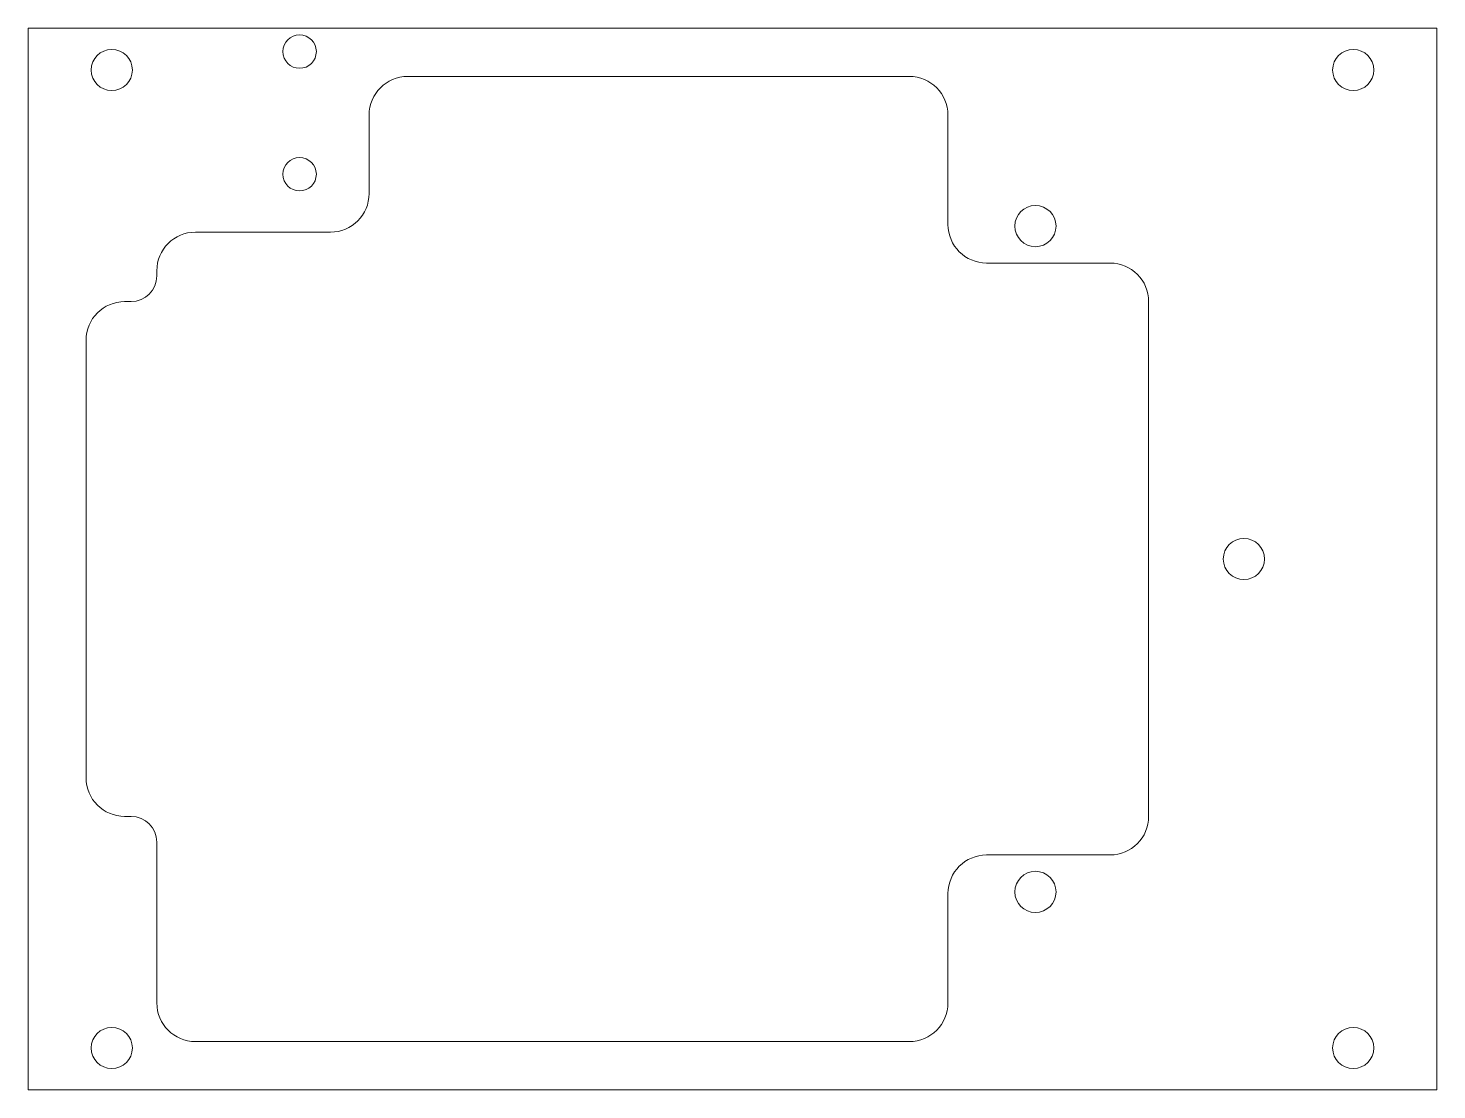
# Model space of a CAD drawing. Header units: millimetres. Extents: x -55 to 55, y -83 to 0.
import ezdxf

# ---------------------------------------------------------------- set-up
doc = ezdxf.new("R2010")
doc.units = ezdxf.units.MM

msp = doc.modelspace()

# ---------------------------------------------------------------- linework, layer by layer
at = {"color": 7, "linetype": 'Continuous', "lineweight": 15}
for p, q in [((-54.75, -0.5), (-54.75, -83)), ((54.75, -0.5), (-54.75, -0.5)), ((54.75, -83), (54.75, -0.5)), ((13.75, -4.25), (-25.25, -4.25)), ((-28.25, -7.25), (-28.25, -13.35)), ((16.75, -15.75), (16.75, -7.25)), ((-31.25, -16.35), (-41.75, -16.35)), ((-44.75, -19.35), (-44.75, -19.75)), ((29.35, -18.75), (19.75, -18.75)), ((-46.75, -21.75), (-47.25, -21.75)), ((32.35, -61.75), (32.35, -21.75)), ((-50.25, -24.75), (-50.25, -58.75)), ((-47.25, -61.75), (-46.75, -61.75)), ((-44.75, -63.75), (-44.75, -76.25)), ((19.75, -64.75), (29.35, -64.75)), ((16.75, -76.25), (16.75, -67.75)), ((-41.75, -79.25), (13.75, -79.25)), ((-54.75, -83), (54.75, -83))]:
    msp.add_line(p, q, dxfattribs=at)
for centre, radius in [((-33.65, -2.32), 1.3), ((-48.25, -3.75), 1.6), ((48.25, -3.75), 1.6), ((-33.65, -11.85), 1.3), ((23.55, -15.88), 1.6), ((39.75, -41.75), 1.6), ((23.55, -67.62), 1.6), ((-48.25, -79.75), 1.6), ((48.25, -79.75), 1.6)]:
    msp.add_circle(centre, radius, dxfattribs=at)
for centre, radius, start, end in [((-25.25, -7.25), 3, 90, 180), ((13.75, -7.25), 3, 0, 90), ((-31.25, -13.35), 3, 270, 0), ((-41.75, -19.35), 3, 90, 180), ((19.75, -15.75), 3, 180, 270), ((29.35, -21.75), 3, 0, 90), ((-46.75, -19.75), 2, 270, 0), ((-47.25, -24.75), 3, 90, 180), ((-47.25, -58.75), 3, 180, 270), ((-46.75, -63.75), 2, 0, 90), ((29.35, -61.75), 3, 270, 0), ((19.75, -67.75), 3, 90, 180), ((-41.75, -76.25), 3, 180, 270), ((13.75, -76.25), 3, 270, 0)]:
    msp.add_arc(centre, radius, start, end, dxfattribs=at)

doc.saveas('drawing.dxf')
